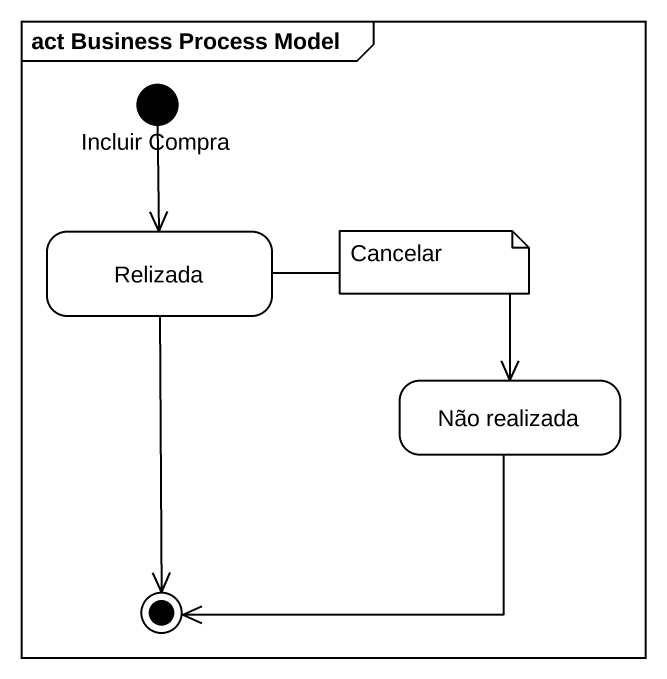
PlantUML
@startuml
mainframe act Business Process Model
hide empty description
state "Incluir Compra" as Incluir_Compra <<start>>
state Relizada
state "Não realizada" as Não_realizada
Incluir_Compra --> Relizada
Relizada -right-> Não_realizada
Relizada --> [*]
Não_realizada -left-> [*]
note as N1
  Cancelar
end note
@enduml
